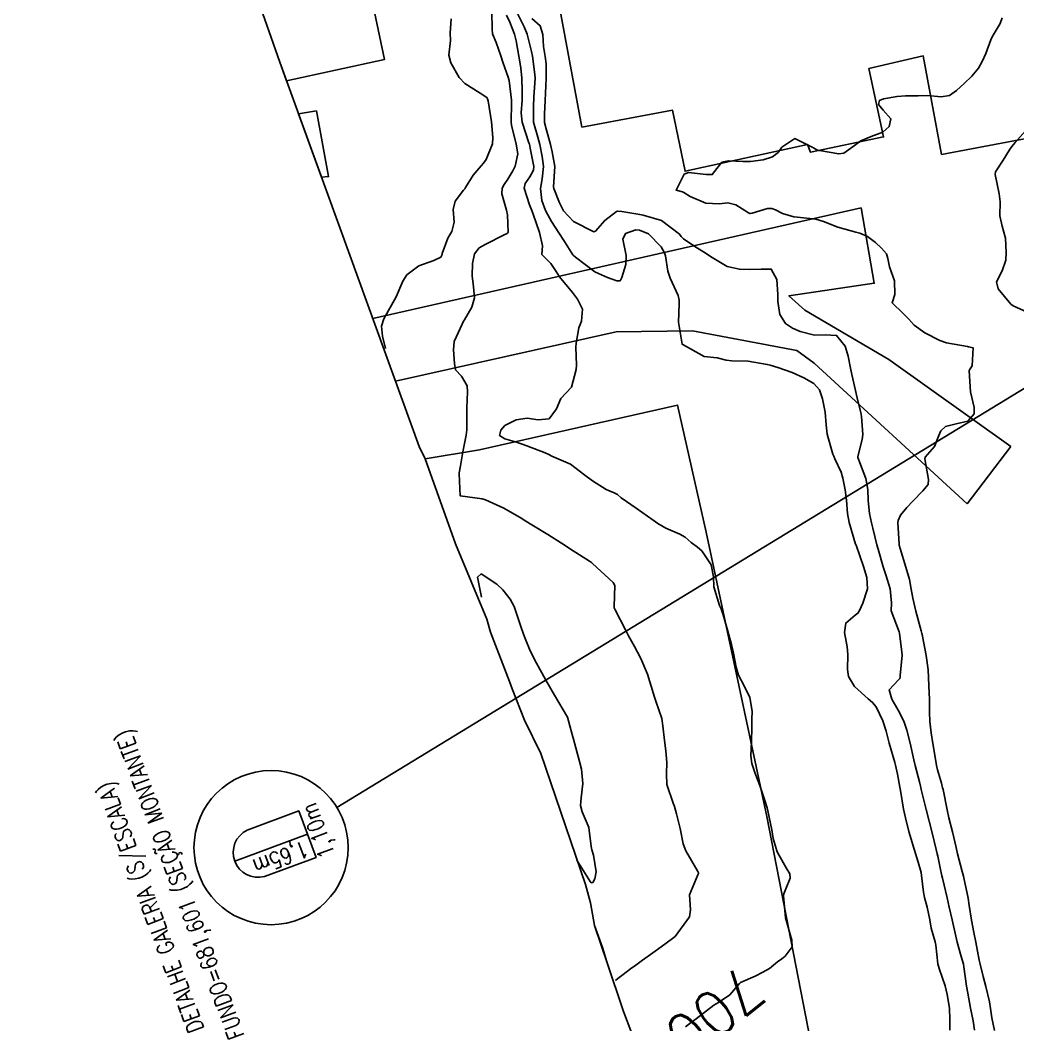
# Model space of a CAD drawing. Header units: metres. Extents: x 292545 to 299085, y 7450245 to 7463078.
# Drawn here: x 296742.8 to 296833.4, y 7453652.1 to 7453743.4 of the extents above; entities that cross this region are included whole.
import ezdxf
from ezdxf.enums import TextEntityAlignment as Align

# ---------------------------------------------------------------- set-up
doc = ezdxf.new("R2010")
doc.units = ezdxf.units.M
doc.linetypes.add('CONTINUO', pattern=[0])
for name, color, linetype in [('Area', 45, 'Continuous'), ('Cotas', 45, 'Continuous'), ('Curvas de Nivel 1m', 11, 'Continuous'), ('Curvas de Nivel 5m', 15, 'Continuous'), ('Edificações', 30, 'Continuous'), ('TEXTO', 45, 'Continuous'), ('Vias Primárias', 230, 'Continuous')]:
    doc.layers.add(name, color=color, linetype=linetype)
doc.styles.add('ROMANS', font='romans', dxfattribs={"height": 0.2})
doc.styles.add('Style-STANDARD', font='STANDARD.shx')

msp = doc.modelspace()

# ---------------------------------------------------------------- linework, layer by layer
at = {"layer": 'Area'}
msp.add_polyline3d([(296799.002, 7453649.587, 707.862), (296797.582, 7453653.353, 707.661), (296796.088, 7453657.855, 707.452), (296795.698, 7453659.16, 707.432), (296794.958, 7453661.156, 707.412), (296794.594, 7453663.206, 707.372), (296794.153, 7453664.868, 707.362), (296790.081, 7453676.783, 706.601), (296788.604, 7453679.797, 706.091), (296787.471, 7453682.66, 705.841), (296787.245, 7453683.317, 705.761), (296785.521, 7453687.798, 705.292), (296785.183, 7453688.992, 707.791), (296782.348, 7453695.816, 709.031), (296779.59, 7453703.536, 710.681), (296779.05, 7453704.674, 711.071), (296772.734, 7453722.063, 702.251), (296766.383, 7453739.574, 708.891), (296762.102, 7453751.834, 707.872)], dxfattribs=at)
at = {"layer": 'Curvas de Nivel 1m', "flags": 128}
for points, elevation in [([(296785.651, 7453744.164), (296785.669, 7453742.576), (296785.711, 7453742.163), (296786.033, 7453741.366), (296786.442, 7453740.152), (296786.643, 7453739.574), (296787.15, 7453738.141), (296787.165, 7453738.103), (296787.201, 7453737.919), (296787.416, 7453736.138), (296787.42, 7453735.897), (296787.395, 7453734.138), (296787.428, 7453733.859), (296787.858, 7453732.133), (296787.994, 7453731.257), (296787.763, 7453730.133), (296787.532, 7453729.71), (296787.095, 7453728.957), (296786.763, 7453728.47), (296786.576, 7453728.148), (296786.558, 7453727.628), (296786.976, 7453726.141), (296787.056, 7453725.705), (296787.135, 7453724.139), (296787.101, 7453724.07), (296787.032, 7453724.028), (296786.807, 7453723.92), (296785.021, 7453723.021), (296784.491, 7453722.702), (296784.063, 7453722.179), (296783.888, 7453721.297), (296783.864, 7453720.181), (296783.985, 7453719.173), (296784.075, 7453718.179), (296783.821, 7453717.315), (296783.155, 7453716.188), (296783.08, 7453716.05), (296782.937, 7453715.779), (296782.226, 7453714.2), (296782.17, 7453713.465), (296782.235, 7453712.2), (296782.333, 7453711.644), (296782.881, 7453711.044), (296783.391, 7453710.185), (296783.425, 7453709.624), (296783.367, 7453708.185), (296783.368, 7453707.654), (296783.365, 7453706.185), (296783.299, 7453705.705), (296783, 7453704.188), (296782.977, 7453704.011), (296782.784, 7453702.914), (296782.679, 7453702.286), (296782.676, 7453702.191), (296782.753, 7453700.19), (296784.749, 7453699.93), (296785.076, 7453699.839), (296786.737, 7453699.061), (296788.369, 7453698.125), (296788.587, 7453697.987), (296788.721, 7453697.901), (296789.266, 7453697.565), (296790.709, 7453696.671), (296791.063, 7453696.451), (296791.641, 7453696.086), (296792.289, 7453695.666), (296792.696, 7453695.406), (296794.491, 7453694.246), (296794.684, 7453694.126), (296794.785, 7453694.049), (296796.657, 7453692.32), (296796.794, 7453692.028), (296796.731, 7453690.125), (296796.744, 7453690.028), (296796.829, 7453689.828), (296797.777, 7453688.012), (296798.06, 7453687.471), (296798.588, 7453686.509), (296798.865, 7453685.997), (296799.151, 7453685.42), (296799.762, 7453683.988), (296800.309, 7453682.21), (296800.375, 7453681.982), (296800.528, 7453681.536), (296801.059, 7453679.975), (296801.17, 7453679.309), (296801.313, 7453677.972), (296801.44, 7453677.009), (296801.523, 7453675.969), (296801.48, 7453674.942), (296801.538, 7453673.969), (296802.107, 7453672.274), (296802.222, 7453671.962), (296802.406, 7453671.298), (296802.666, 7453670.226), (296802.727, 7453669.955), (296803.008, 7453668.58), (296803.246, 7453667.947), (296804.345, 7453666.066), (296804.409, 7453665.929), (296804.398, 7453665.873), (296804.341, 7453665.773), (296803.581, 7453663.941), (296803.665, 7453662.577), (296803.58, 7453661.941), (296802.275, 7453660.157), (296802.173, 7453660.062), (296802.035, 7453659.962), (296801.006, 7453659.232), (296800.26, 7453658.685), (296799.311, 7453657.994), (296798.697, 7453657.553), (296798.241, 7453657.22), (296797.551, 7453656.699), (296797.076, 7453656.333), (296796.853, 7453656.16)], 701), ([(296787.915, 7453744.134), (296788.581, 7453742.805), (296788.84, 7453742.124), (296789.229, 7453740.559), (296789.317, 7453740.119), (296789.556, 7453738.464), (296789.568, 7453738.115), (296789.466, 7453736.396), (296789.45, 7453736.116), (296789.43, 7453735.865), (296789.418, 7453734.116), (296789.799, 7453732.769), (296790.004, 7453732.107), (296790.211, 7453731.015), (296790.319, 7453730.108), (296790.208, 7453728.992), (296790.041, 7453728.11), (296790.168, 7453727.013), (296790.506, 7453726.106), (296791.048, 7453725.094), (296791.713, 7453724.09), (296792.229, 7453723.286), (296792.986, 7453722.07), (296793.013, 7453722.036), (296793.219, 7453721.86), (296794.998, 7453720.538), (296795.32, 7453720.369), (296796.134, 7453720.033), (296796.988, 7453719.717), (296797.281, 7453719.725), (296797.454, 7453720.015), (296797.808, 7453721.209), (296797.826, 7453722.012), (296797.535, 7453723.508), (296797.772, 7453724.013), (296798.701, 7453724.34), (296799.038, 7453724.317), (296799.855, 7453723.992), (296801.021, 7453722.797), (296801.31, 7453722.27), (296801.402, 7453721.974), (296801.611, 7453720.583), (296801.837, 7453719.967), (296802.545, 7453718.38), (296802.639, 7453717.955), (296802.632, 7453717.627), (296802.599, 7453715.955), (296802.913, 7453713.95), (296804.902, 7453712.839), (296806.104, 7453712.715), (296806.899, 7453712.517), (296807.439, 7453712.443), (296808.898, 7453712.43), (296810.639, 7453712.119), (296810.895, 7453712.044), (296811.593, 7453711.853), (296812.889, 7453711.405), (296813.975, 7453710.915), (296814.879, 7453710.4), (296815.38, 7453709.805), (296815.654, 7453709.009), (296815.887, 7453707.8), (296815.99, 7453706.64), (296816.086, 7453705.797), (296816.601, 7453703.986), (296816.674, 7453703.791), (296816.79, 7453703.541), (296817.341, 7453702.344), (296817.516, 7453701.779), (296817.708, 7453700.722), (296817.822, 7453699.779), (296817.939, 7453698.574), (296818.069, 7453697.777), (296818.665, 7453695.808), (296818.679, 7453695.77), (296818.702, 7453695.714), (296819.392, 7453693.759), (296819.677, 7453692.769), (296819.757, 7453691.753), (296819.328, 7453690.448), (296819.024, 7453689.764), (296818.879, 7453689.517), (296818.627, 7453689.361), (296817.761, 7453688.634), (296817.645, 7453687.78), (296817.883, 7453686.484), (296817.954, 7453685.776), (296817.928, 7453684.417), (296818.028, 7453683.775), (296818.549, 7453682.871), (296819.792, 7453681.751), (296820.209, 7453681.425), (296820.526, 7453681.026), (296821.145, 7453679.734), (296821.429, 7453678.801), (296821.694, 7453677.728), (296822.225, 7453675.963), (296822.289, 7453675.722), (296822.455, 7453674.913), (296822.683, 7453673.718), (296822.733, 7453673.423), (296823.024, 7453671.714), (296823.191, 7453670.926), (296823.506, 7453669.709), (296823.987, 7453668.085), (296824.111, 7453667.703), (296824.355, 7453666.916), (296824.612, 7453665.963), (296824.655, 7453665.695), (296824.822, 7453664.187), (296824.92, 7453663.691), (296825.166, 7453662.832), (296825.397, 7453661.683), (296825.522, 7453660.918), (296825.88, 7453659.676), (296825.953, 7453659.358), (296826.125, 7453657.672), (296826.246, 7453657.238), (296826.787, 7453655.664), (296826.977, 7453654.901), (296827.182, 7453653.66), (296827.216, 7453652.631), (296827.209, 7453651.66)], 699), ([(296781.958, 7453743.511), (296781.847, 7453742.204), (296781.885, 7453741.562), (296781.74, 7453740.205), (296781.901, 7453739.518), (296782.672, 7453738.195), (296783.197, 7453737.644), (296784.588, 7453736.777), (296785.185, 7453736.374), (296785.258, 7453736.243), (296785.276, 7453736.169), (296785.294, 7453736.055), (296785.599, 7453734.163), (296785.731, 7453732.753), (296785.704, 7453732.161), (296785.119, 7453730.754), (296784.883, 7453730.405), (296784.681, 7453730.174), (296783.955, 7453729.326), (296783.245, 7453728.188), (296783.191, 7453728.08), (296783.08, 7453727.944), (296782.312, 7453726.956), (296782.12, 7453726.199), (296782.211, 7453725.033), (296782.013, 7453724.2), (296781.644, 7453723.586), (296781.142, 7453722.209), (296781.117, 7453722.104), (296781.009, 7453721.866), (296780.36, 7453721.573), (296779.001, 7453721.069), (296777.908, 7453720.251), (296777.547, 7453719.692), (296776.963, 7453718.26), (296775.839, 7453716.277), (296775.63, 7453715.586), (296775.714, 7453714.696), (296775.993, 7453713.57)], 702), ([(296789.267, 7453743.552), (296790.038, 7453742.885), (296790.278, 7453742.105), (296790.341, 7453740.999), (296790.483, 7453740.101), (296790.559, 7453739.442), (296790.566, 7453738.1), (296790.542, 7453737.445), (296790.478, 7453736.101), (296790.412, 7453734.853), (296790.431, 7453734.101), (296790.568, 7453733.52), (296790.968, 7453732.092), (296791.123, 7453731.442), (296791.345, 7453730.096), (296791.237, 7453728.25), (296791.252, 7453728.097), (296791.785, 7453726.804), (296792.151, 7453726.084), (296793.049, 7453725.117), (296794.902, 7453724.184), (296795.036, 7453724.224), (296795.888, 7453725.199), (296796.953, 7453726.022), (296797.063, 7453726.054), (296797.439, 7453726.016), (296799.059, 7453725.736), (296799.362, 7453725.694), (296801.051, 7453725.185), (296802.672, 7453723.955), (296802.837, 7453723.759), (296803.029, 7453723.547), (296804.169, 7453722.791), (296805.016, 7453722.254), (296805.485, 7453721.925), (296807, 7453721.02), (296808.119, 7453720.771), (296808.996, 7453720.758), (296810.082, 7453720.784), (296810.997, 7453720.78), (296811.525, 7453719.852), (296811.604, 7453718.486), (296811.59, 7453717.851), (296811.775, 7453716.672), (296812.289, 7453715.84), (296812.937, 7453715.406), (296813.642, 7453715.113), (296814.928, 7453714.788), (296815.909, 7453714.82), (296816.928, 7453714.766), (296817.718, 7453713.778), (296817.991, 7453712.861), (296818.192, 7453711.771), (296818.318, 7453711.2), (296818.64, 7453709.763), (296818.859, 7453708.825), (296819.128, 7453707.757), (296819.198, 7453707.397), (296819.315, 7453705.755), (296819.254, 7453705.318), (296818.856, 7453703.759), (296818.872, 7453703.68), (296819.584, 7453701.752), (296819.769, 7453700.761), (296819.81, 7453699.754), (296819.918, 7453698.569), (296820.097, 7453697.749), (296820.233, 7453697.262), (296820.597, 7453695.742), (296820.697, 7453695.357), (296821.158, 7453693.735), (296821.394, 7453693.004), (296821.791, 7453691.729), (296821.915, 7453690.453), (296821.887, 7453689.727), (296822.605, 7453687.839), (296822.634, 7453687.72), (296822.867, 7453685.997), (296822.878, 7453685.716), (296822.711, 7453683.865), (296822.709, 7453683.719), (296822.689, 7453683.59), (296822.559, 7453683.477), (296821.699, 7453682.575), (296821.958, 7453681.726), (296822.523, 7453680.708), (296823.047, 7453679.715), (296823.325, 7453678.887), (296823.606, 7453677.709), (296823.955, 7453676.218), (296824.082, 7453675.704), (296824.448, 7453674.216), (296824.552, 7453673.807), (296824.58, 7453673.698), (296824.625, 7453673.513), (296825.072, 7453671.69), (296825.345, 7453670.628), (296825.59, 7453669.682), (296825.981, 7453668.063), (296826.078, 7453667.674), (296826.129, 7453667.442), (296826.35, 7453666.385), (296826.503, 7453665.668), (296826.552, 7453665.456), (296826.961, 7453663.664), (296827.148, 7453662.824), (296827.42, 7453661.659), (296827.749, 7453660.185), (296827.882, 7453659.654), (296828.26, 7453658.339), (296828.448, 7453657.648), (296828.497, 7453657.4), (296828.739, 7453655.645), (296828.841, 7453655.02), (296829.104, 7453653.641), (296829.33, 7453652.494), (296829.461, 7453651.637)], 698), ([(296831.969, 7453743.61), (296831.785, 7453743.095), (296831.251, 7453742.186), (296831.041, 7453741.827), (296830.943, 7453741.623), (296830.492, 7453740.37), (296830.166, 7453739.631), (296829.814, 7453739.037), (296829.21, 7453738.317), (296828.517, 7453737.65), (296827.833, 7453737.021), (296827.186, 7453736.565), (296826.419, 7453736.443), (296825.186, 7453736.543), (296824.352, 7453736.532), (296823.185, 7453736.514), (296822.43, 7453736.475), (296821.181, 7453736.259), (296820.817, 7453736.105), (296820.752, 7453735.744), (296821.168, 7453735.214), (296821.871, 7453734.44), (296821.709, 7453733.732), (296821.148, 7453733.218), (296820.064, 7453732.831), (296819.14, 7453732.449), (296818.233, 7453731.773), (296817.6, 7453731.309), (296817.125, 7453731.244), (296815.382, 7453731.554), (296815.13, 7453731.625), (296814.851, 7453731.813), (296813.141, 7453732.641), (296811.968, 7453731.847), (296811.617, 7453731.361), (296811.12, 7453730.993), (296810.281, 7453730.702), (296809.113, 7453730.547), (296808.432, 7453730.568), (296807.114, 7453730.631), (296806.527, 7453730.5), (296806.055, 7453729.92), (296805.652, 7453729.37), (296805.097, 7453729.383), (296803.5, 7453729.545), (296803.098, 7453729.409), (296802.37, 7453727.961), (296802.935, 7453727.806), (296803.081, 7453727.75), (296803.648, 7453727.374), (296805.071, 7453726.767), (296806.29, 7453726.698), (296807.072, 7453726.807), (296807.803, 7453726.632), (296808.937, 7453725.882), (296809.062, 7453725.843), (296809.1, 7453725.842), (296809.286, 7453725.878), (296810.649, 7453726.283), (296811.067, 7453726.277), (296811.376, 7453726.165), (296812.032, 7453725.845), (296813.059, 7453725.536), (296813.388, 7453725.497), (296815.055, 7453725.311), (296815.754, 7453725.101), (296817.045, 7453724.603), (296818.675, 7453724.129), (296819.037, 7453724.034), (296819.731, 7453723.753), (296820.469, 7453723.187), (296821.022, 7453722.672), (296821.459, 7453722.177), (296821.577, 7453721.734), (296821.748, 7453720.987), (296822.182, 7453719.728), (296822.22, 7453718.478), (296821.981, 7453717.73), (296822.954, 7453716.781), (296823.482, 7453716.245), (296823.972, 7453715.705), (296824.932, 7453714.994), (296826.307, 7453714.292), (296826.919, 7453714.087), (296828.816, 7453713.75), (296828.914, 7453713.735), (296829.325, 7453713.644), (296829.244, 7453711.992), (296829.001, 7453711.648), (296828.984, 7453711.556), (296829.105, 7453709.646), (296829.413, 7453708.206), (296829.412, 7453707.641), (296828.836, 7453706.97), (296827.78, 7453706.714), (296826.831, 7453706.484), (296826.402, 7453706.099), (296826.205, 7453705.676), (296825.831, 7453704.656), (296824.969, 7453703.688), (296824.939, 7453703.541), (296825.291, 7453701.685), (296825.245, 7453701.209), (296824.762, 7453700.638), (296823.852, 7453699.704), (296823.323, 7453699.133), (296822.734, 7453698.443), (296822.513, 7453697.935), (296822.492, 7453697.722), (296822.608, 7453695.817), (296822.619, 7453695.721), (296822.698, 7453695.405), (296823.22, 7453693.712), (296823.554, 7453692.598), (296823.715, 7453691.704), (296823.85, 7453690.907), (296824.133, 7453689.698), (296824.606, 7453687.926), (296824.671, 7453687.689), (296824.695, 7453687.596), (296825.082, 7453685.685), (296825.25, 7453684.37), (296825.286, 7453683.689), (296825.32, 7453682.92), (296825.356, 7453681.688), (296825.371, 7453680.537), (296825.412, 7453679.687), (296825.527, 7453678.655), (296825.67, 7453677.682), (296825.781, 7453676.986), (296826, 7453675.677), (296826.085, 7453675.301), (296826.447, 7453674.073), (296826.56, 7453673.669), (296826.6, 7453673.509), (296826.976, 7453671.664), (296827.136, 7453670.932), (296827.444, 7453669.659), (296827.779, 7453668.249), (296827.92, 7453667.654), (296828.347, 7453666.068), (296828.46, 7453665.649), (296828.495, 7453665.495), (296828.867, 7453663.645), (296828.971, 7453662.985), (296829.183, 7453661.641), (296829.386, 7453660.535), (296829.564, 7453659.637), (296829.875, 7453658.016), (296829.96, 7453657.633), (296830.237, 7453656.536), (296830.49, 7453655.626), (296830.812, 7453654.224), (296830.898, 7453653.62), (296831.037, 7453652.77), (296831.273, 7453651.614)], 697), ([(296834.312, 7453733.583), (296833.14, 7453732.276), (296832.831, 7453731.908), (296832.619, 7453731.605), (296832.048, 7453730.682), (296831.37, 7453729.617), (296831.331, 7453729.387), (296831.696, 7453727.614), (296831.78, 7453726.905), (296831.755, 7453725.613), (296831.961, 7453724.693), (296832.258, 7453723.608), (296832.325, 7453722.302), (296832.292, 7453721.607), (296831.969, 7453720.639), (296831.464, 7453719.615), (296831.603, 7453718.988), (296832.766, 7453717.602), (296832.961, 7453717.44), (296834.235, 7453716.86)], 696), ([(296784.713, 7453690.98), (296784.344, 7453692.807), (296784.667, 7453693.096), (296786.077, 7453692.156), (296786.648, 7453691.648), (296787.31, 7453690.811), (296787.652, 7453690.135), (296787.902, 7453689.407), (296788.34, 7453688.124), (296788.602, 7453687.394), (296789.129, 7453686.115), (296789.695, 7453684.985), (296790.181, 7453684.104), (296790.553, 7453683.443), (296791.334, 7453682.092), (296792.513, 7453680.08), (296792.926, 7453678.502), (296793.046, 7453678.072), (296793.263, 7453677.287), (296793.602, 7453676.063), (296793.767, 7453675.371), (296793.887, 7453674.058), (296793.742, 7453672.741), (296793.697, 7453672.061), (296793.835, 7453671.486), (296794.395, 7453670.226), (296794.448, 7453670.049), (296794.667, 7453668.338), (296794.724, 7453668.046), (296794.866, 7453667.544), (296795.12, 7453666.042), (296794.994, 7453665.386), (296794.82, 7453665.071), (296794.665, 7453665.045), (296794.553, 7453665.169), (296793.353, 7453667.1)], 702)]:
    msp.add_lwpolyline(points, dxfattribs=dict(at, elevation=elevation))
at = {"layer": 'Curvas de Nivel 5m', "elevation": 700, "flags": 128}
msp.add_lwpolyline([(296786.983, 7453743.857), (296787.264, 7453743.214), (296787.699, 7453742.136), (296787.858, 7453741.52), (296788.093, 7453740.131), (296788.266, 7453739.076), (296788.358, 7453738.128), (296788.383, 7453736.936), (296788.377, 7453736.128), (296788.309, 7453734.985), (296788.383, 7453734.128), (296788.988, 7453732.268), (296789.043, 7453732.121), (296789.128, 7453731.769), (296789.458, 7453730.116), (296789.432, 7453729.785), (296789.093, 7453729.162), (296788.649, 7453728.565), (296788.566, 7453728.125), (296789.068, 7453726.615), (296789.278, 7453726.118), (296789.403, 7453725.772), (296789.962, 7453724.111), (296790.241, 7453722.888), (296790.19, 7453722.108), (296791.005, 7453721.305), (296791.483, 7453720.578), (296791.791, 7453720.088), (296792.972, 7453718.66), (296793.43, 7453718.065), (296793.865, 7453717.149), (296793.793, 7453716.061), (296793.549, 7453715.449), (296793.283, 7453714.066), (296793.278, 7453713.697), (296793.314, 7453712.066), (296793.279, 7453711.676), (296792.873, 7453710.07), (296791.916, 7453709.025), (296791.522, 7453708.09), (296790.834, 7453707.188), (296789.857, 7453707.085), (296788.834, 7453707.251), (296787.862, 7453707.1), (296786.827, 7453706.581), (296786.446, 7453706.146), (296786.342, 7453705.671), (296786.815, 7453705.365), (296787.874, 7453705.068), (296788.809, 7453704.736), (296790.482, 7453704.103), (296790.801, 7453703.947), (296791.099, 7453703.795), (296792.788, 7453703.07), (296794.082, 7453702.057), (296794.768, 7453701.539), (296796.032, 7453700.766), (296796.757, 7453700.464), (296797.035, 7453700.306), (296797.369, 7453700.021), (296798.739, 7453699.073), (296800.287, 7453697.984), (296800.72, 7453697.682), (296801.423, 7453697.265), (296802.71, 7453696.692), (296803.197, 7453696.442), (296803.744, 7453695.944), (296804.297, 7453695.534), (296804.696, 7453695.204), (296805.561, 7453693.921), (296805.761, 7453692.825), (296805.799, 7453691.919), (296806.309, 7453690.24), (296806.443, 7453689.912), (296806.625, 7453689.388), (296807.06, 7453687.903), (296807.381, 7453686.688), (296807.575, 7453685.9), (296807.832, 7453684.635), (296808.042, 7453683.895), (296808.549, 7453682.938), (296809.064, 7453681.882), (296809.265, 7453680.623), (296809.253, 7453679.879), (296809.236, 7453679.145), (296809.199, 7453677.879), (296809.161, 7453676.571), (296809.237, 7453675.878), (296809.534, 7453674.954), (296809.954, 7453673.867), (296810.423, 7453672.515), (296810.627, 7453671.858), (296810.705, 7453671.562), (296811.07, 7453669.853), (296811.184, 7453669.052), (296811.546, 7453667.848), (296812.351, 7453666.393), (296812.685, 7453665.837), (296812.732, 7453665.444), (296812.329, 7453664.476), (296812.148, 7453664.019), (296812.117, 7453663.842), (296812.293, 7453661.84), (296812.88, 7453659.834), (296812.891, 7453659.209), (296812.258, 7453658.364), (296811.958, 7453658.141), (296811.563, 7453657.847), (296810.845, 7453657.253), (296810.239, 7453656.933), (296809.54, 7453656.564), (296808.224, 7453655.967), (296808.174, 7453655.941), (296808.123, 7453655.891), (296807.249, 7453654.864), (296806.206, 7453654.178), (296805.78, 7453653.916), (296804.19, 7453652.691), (296803.754, 7453652.378), (296803.224, 7453651.95)], dxfattribs=at)
at = {"layer": 'Edificações'}
msp.add_lwpolyline([(296826.447, 7453731.185), (296840.08, 7453733.773), (296817.323, 7453840.543), (296808.099, 7453838.648), (296808.192, 7453837.689), (296803.907, 7453836.774), (296805.248, 7453829.456), (296787.966, 7453825.681), (296775.388, 7453822.668), (296771.414, 7453821.828), (296779.322, 7453784.678), (296784.602, 7453758.994), (296786.44, 7453750.366), (296790.545, 7453751.299), (296793.819, 7453733.678), (296802.054, 7453735.219), (296803.187, 7453729.671), (296814.297, 7453732.095), (296814.567, 7453731.394), (296821.201, 7453732.795), (296819.874, 7453739.003), (296824.8, 7453740.146)], close=True, dxfattribs=at)
for points, elevation in [([(296766.996, 7453737.882), (296775.885, 7453739.823), (296759.306, 7453818.359), (296742.814, 7453815.409), (296743.78, 7453810.921), (296749.429, 7453811.942), (296755.788, 7453779.526), (296753.281, 7453778.996), (296753.939, 7453774.884), (296754.727, 7453772.912), (296755.471, 7453770.051), (296756.972, 7453765.057), (296760.269, 7453757.518), (296762.102, 7453751.834), (296766.383, 7453739.574)], 708.25), ([(296770.174, 7453729.12), (296770.812, 7453729.187), (296769.715, 7453735.158), (296768.081, 7453734.892)], 704.927)]:
    msp.add_lwpolyline(points, close=True, dxfattribs=dict(at, elevation=elevation))
at = {"layer": 'Edificações', "elevation": 707.841}
msp.add_lwpolyline([(296817.194, 7453637.139), (296810.595, 7453671.068), (296805.083, 7453696.896), (296802.505, 7453708.427), (296784.514, 7453704.372), (296779.59, 7453703.536), (296782.348, 7453695.816), (296785.183, 7453688.992), (296785.521, 7453687.798), (296787.245, 7453683.317), (296787.471, 7453682.66), (296788.604, 7453679.797), (296790.081, 7453676.783), (296794.153, 7453664.868), (296794.594, 7453663.206), (296794.958, 7453661.156), (296796.088, 7453657.855), (296797.582, 7453653.353), (296799.002, 7453649.587)], dxfattribs=at)
at = {"layer": 'TEXTO', "linetype": 'CONTINUO'}
for points in [[(296960.022, 7453786.886, 0), (296771.572, 7453671.877, 0)], [(296764.99, 7453665.604, 0), (296769.676, 7453667.348, 0), (296768.106, 7453671.565, 0), (296763.42, 7453669.821, 0)], [(296762.303, 7453667.004, 0), (296768.891, 7453669.457, 0)]]:
    msp.add_polyline3d(points, dxfattribs=at)
msp.add_circle((296765.597, 7453668.23), 7, dxfattribs=at)
msp.add_arc((296764.423, 7453667.793), 2.262, 116.30472, 284.53554, dxfattribs=at)
at = {"layer": 'Vias Primárias'}
for points in [[(296819.169, 7453726.353), (296774.827, 7453716.299)], [(296819.169, 7453726.353), (296820.36, 7453719.505), (296812.605, 7453718.365), (296814.038, 7453717.068)], [(296832.743, 7453704.668), (296821.693, 7453712.585), (296814.038, 7453717.068)], [(296803.86, 7453715.172), (296796.931, 7453715.077), (296776.892, 7453710.616)], [(296828.784, 7453699.476), (296814.896, 7453712.252), (296813.322, 7453713.375), (296803.86, 7453715.172)], [(296832.743, 7453704.668), (296828.784, 7453699.476)]]:
    msp.add_lwpolyline(points, dxfattribs=at)

# ---------------------------------------------------------------- texts
at = {"layer": 'Cotas', "style": 'Style-STANDARD'}
msp.add_text('700', height=4, rotation=219.18083, dxfattribs=at).set_placement((296805.89, 7453653.205, 700), align=Align.MIDDLE_CENTER)
at = {"layer": 'TEXTO', "style": 'ROMANS', "width": 0.8}
for s, rotation, p in [('FUNDO=681,601 (SEÇÃO MONTANTE)', 110.42013, (296763.197, 7453651.168)), ('DETALHE GALERIA (S/ESCALA)', 110.42013, (296759.542, 7453651.755)), ('1,10m', 110.42013, (296771.421, 7453667.618)), ('1,65m', 200.42013, (296768.629, 7453668.882))]:
    msp.add_text(s, height=1.5, rotation=rotation, dxfattribs=at).set_placement(p)

doc.saveas('drawing.dxf')
